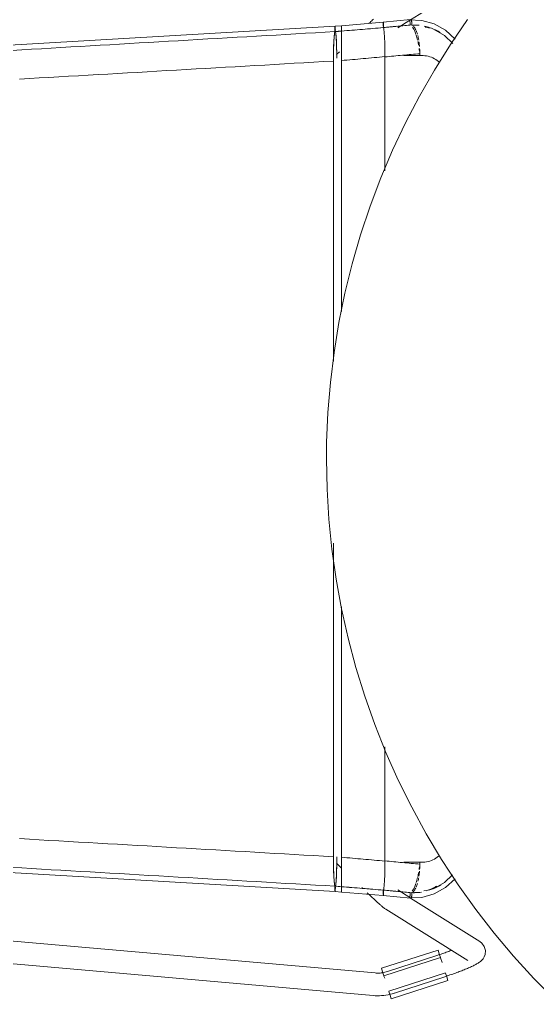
# Model space of a CAD drawing. Header units: millimetres. Extents: x 155927 to 295199, y -4084 to 97293.
# Drawn here: x 163770 to 164045, y 12019 to 12539 of the extents above; entities that cross this region are included whole.
import ezdxf

# ---------------------------------------------------------------- set-up
doc = ezdxf.new("R2010")
doc.units = ezdxf.units.MM
doc.header["$MEASUREMENT"] = 0
doc.layers.add('I-FURN', color=8, linetype='CONTINUOUS', lineweight=9)

msp = doc.modelspace()

# ---------------------------------------------------------------- linework, layer by layer
at = {"layer": 'I-FURN'}
for p, q in [((163977.21, 12538.9), (164013.98, 12561.93)), ((163962.75, 12537.55), (163940.55, 12535.72)), ((163955.71, 12537.52), (163955.24, 12537.08)), ((163956.17, 12537.95), (163955.71, 12537.52)), ((163956.63, 12538.37), (163956.17, 12537.95)), ((163957.07, 12538.79), (163956.63, 12538.37)), ((163957.51, 12539.19), (163957.07, 12538.79)), ((163962.66, 12536.62), (163962.65, 12536.17)), ((163962.65, 12536.17), (163962.66, 12536.62)), ((163962.68, 12537.01), (163962.66, 12536.62)), ((163962.66, 12536.62), (163962.68, 12537)), ((163962.7, 12537.3), (163962.68, 12537.01)), ((163962.68, 12537), (163962.7, 12537.29)), ((163962.73, 12537.49), (163962.7, 12537.3)), ((163962.7, 12537.29), (163962.73, 12537.48)), ((163962.75, 12537.55), (163962.73, 12537.49)), ((163962.73, 12537.48), (163962.75, 12537.55)), ((163977.24, 12538.97), (163962.75, 12537.55)), ((163962.75, 12537.55), (163962.78, 12537.48)), ((163962.78, 12537.48), (163962.75, 12537.55)), ((163962.8, 12537.29), (163962.78, 12537.48)), ((163962.82, 12537), (163962.8, 12537.29)), ((163962.8, 12537.29), (163962.82, 12536.99)), ((163962.84, 12536.61), (163962.82, 12537)), ((163962.82, 12536.99), (163962.84, 12536.61)), ((163962.85, 12536.16), (163962.84, 12536.61)), ((163962.84, 12536.61), (163962.85, 12536.15)), ((163970.39, 12534.63), (163976.84, 12538.67)), ((163976.35, 12538.85), (163983.26, 12538.56)), ((163983.26, 12538.56), (163989.78, 12536.69)), ((163989.78, 12536.69), (163995.79, 12533.3)), ((164007.42, 12538.97), (163998.37, 12525.78)), ((163937.19, 12535.45), (163605.28, 12516.16)), ((163936.88, 12531.72), (163936.69, 12529.97)), ((163937.09, 12532.61), (163936.88, 12531.72)), ((163937.09, 12534.07), (163937.08, 12533.58)), ((163937.08, 12533.58), (163937.08, 12533.08)), ((163937.08, 12533.08), (163937.09, 12532.61)), ((163937.1, 12534.52), (163937.09, 12534.07)), ((163937.12, 12534.9), (163937.1, 12534.52)), ((163937.14, 12535.19), (163937.12, 12534.9)), ((163937.17, 12535.38), (163937.14, 12535.19)), ((163937.19, 12535.45), (163937.17, 12535.38)), ((163937.19, 12535.45), (163940.55, 12535.72)), ((163937.22, 12535.38), (163937.19, 12535.45)), ((163937.25, 12535.19), (163937.22, 12535.38)), ((163937.27, 12534.89), (163937.25, 12535.19)), ((163937.29, 12534.51), (163937.27, 12534.89)), ((163937.3, 12534.06), (163937.29, 12534.51)), ((163937.29, 12532.6), (163937.3, 12533.07)), ((163937.5, 12531.7), (163937.29, 12532.6)), ((163937.3, 12533.57), (163937.3, 12534.06)), ((163937.3, 12533.07), (163937.3, 12533.57)), ((163937.69, 12529.95), (163937.5, 12531.7)), ((163940.52, 12530.23), (163940.53, 12531.98)), ((163940.53, 12531.98), (163940.52, 12530.23)), ((163940.55, 12534.79), (163940.54, 12534.34)), ((163940.54, 12534.33), (163940.55, 12534.78)), ((163940.54, 12534.34), (163940.54, 12533.84)), ((163940.54, 12533.84), (163940.54, 12534.33)), ((163940.54, 12533.34), (163940.54, 12533.84)), ((163940.54, 12533.84), (163940.54, 12533.35)), ((163940.54, 12533.35), (163940.54, 12532.88)), ((163940.54, 12532.88), (163940.54, 12533.34)), ((163940.55, 12535.65), (163940.55, 12535.72)), ((163940.55, 12535.72), (163940.55, 12535.65)), ((163940.55, 12535.66), (163940.55, 12535.72)), ((163940.55, 12535.72), (163940.55, 12535.65)), ((163940.55, 12534.78), (163940.55, 12535.17)), ((163940.55, 12535.17), (163940.55, 12534.79)), ((163940.56, 12535.18), (163940.56, 12535.47)), ((163940.56, 12535.46), (163940.56, 12535.17)), ((163940.56, 12534.79), (163940.56, 12535.18)), ((163940.56, 12535.17), (163940.56, 12534.79)), ((163940.56, 12534.79), (163940.56, 12534.34)), ((163940.56, 12534.34), (163940.56, 12534.79)), ((163940.56, 12534.34), (163940.56, 12533.85)), ((163940.56, 12533.85), (163940.56, 12534.34)), ((163940.56, 12533.85), (163940.56, 12533.35)), ((163940.56, 12533.35), (163940.56, 12533.85)), ((163940.56, 12533.35), (163940.56, 12532.88)), ((163940.56, 12532.88), (163940.56, 12533.35)), ((163940.56, 12532.88), (163940.57, 12531.99)), ((163940.57, 12532), (163940.56, 12532.88)), ((163940.59, 12530.25), (163940.57, 12532)), ((163940.57, 12531.99), (163940.59, 12530.25)), ((163962.65, 12536.17), (163962.65, 12535.68)), ((163962.65, 12535.68), (163962.65, 12536.17)), ((163962.65, 12535.18), (163962.66, 12534.71)), ((163962.66, 12534.71), (163962.65, 12535.18)), ((163962.85, 12535.17), (163962.84, 12534.7)), ((163962.84, 12534.7), (163963.04, 12533.81)), ((163962.86, 12535.67), (163962.85, 12536.16)), ((163962.85, 12536.15), (163962.86, 12535.66)), ((163962.85, 12535.17), (163962.86, 12535.67)), ((163962.86, 12535.66), (163962.85, 12535.17)), ((163962.85, 12534.7), (163962.85, 12535.17)), ((163963.04, 12533.81), (163962.85, 12534.7)), ((163963.04, 12533.81), (163963.22, 12532.09)), ((163963.22, 12532.07), (163963.04, 12533.81)), ((163963.22, 12532.07), (163963.37, 12529.64)), ((163963.37, 12529.59), (163963.22, 12532.07)), ((163989.38, 12533.98), (163995.21, 12530.62)), ((163995.79, 12533.3), (164000.94, 12528.56)), ((163936.53, 12527.47), (163936.4, 12524.34)), ((163936.69, 12529.97), (163936.53, 12527.47)), ((163937.86, 12527.46), (163937.69, 12529.95)), ((163937.98, 12524.34), (163937.86, 12527.46)), ((163940.5, 12527.73), (163940.52, 12530.23)), ((163940.52, 12530.23), (163940.5, 12527.73)), ((163940.5, 12524.6), (163940.5, 12527.73)), ((163940.5, 12527.73), (163940.5, 12524.61)), ((163940.6, 12527.75), (163940.59, 12530.25)), ((163940.59, 12530.24), (163940.6, 12527.75)), ((163940.61, 12524.61), (163940.6, 12527.75)), ((163940.6, 12527.74), (163940.61, 12524.61)), ((163963.37, 12529.6), (163963.48, 12526.56)), ((163963.48, 12526.49), (163963.37, 12529.59)), ((163963.48, 12526.5), (163963.56, 12523.06)), ((163963.56, 12523.06), (163963.48, 12526.49)), ((163995.21, 12530.62), (163999.72, 12526.31)), ((163936.33, 12520.78), (163936.3, 12516.99)), ((163936.4, 12524.34), (163936.33, 12520.78)), ((163939.47, 12521.95), (163937.94, 12520.48)), ((163938.06, 12520.79), (163937.98, 12524.34)), ((163938.08, 12518.53), (163938.06, 12520.79)), ((163940.49, 12517.27), (163940.49, 12521.05)), ((163940.49, 12521.05), (163940.49, 12517.27)), ((163940.61, 12524.61), (163940.61, 12521.05)), ((163940.61, 12521.05), (163940.61, 12524.61)), ((163940.62, 12517.26), (163940.61, 12521.05)), ((163940.61, 12521.04), (163940.62, 12517.26)), ((163963.58, 12519.2), (163963.56, 12522.96)), ((163963.56, 12522.96), (163963.58, 12519.32)), ((163982.13, 12520.9), (163982.13, 12519.85)), ((163998.37, 12525.78), (163989.85, 12512.24)), ((163936.3, 12516.99), (163936.3, 12357.89)), ((163936.3, 12357.89), (163936.3, 12516.99)), ((163940.62, 12517.26), (163940.62, 12384.26)), ((163940.62, 12384.26), (163940.62, 12517.26)), ((163963.58, 12458.71), (163963.58, 12519.2)), ((163963.58, 12519.2), (163963.58, 12458.71)), ((163983.38, 12519.91), (163973.62, 12519.91)), ((163989.85, 12512.24), (163981.88, 12498.37)), ((163981.88, 12498.37), (163974.47, 12484.19)), ((163974.47, 12484.19), (163967.63, 12469.73)), ((163967.63, 12469.73), (163961.37, 12455)), ((163961.37, 12455), (163955.71, 12440.04)), ((163955.71, 12440.04), (163950.66, 12424.86)), ((163950.66, 12424.86), (163946.21, 12409.49)), ((163946.21, 12409.49), (163942.38, 12393.95)), ((163942.38, 12393.95), (163939.18, 12378.28)), ((163939.18, 12378.28), (163936.61, 12362.49)), ((163936.61, 12362.49), (163934.67, 12346.61)), ((163934.67, 12346.61), (163933.36, 12330.66)), ((163933.36, 12330.66), (163932.7, 12314.68)), ((163932.7, 12314.68), (163932.6, 12306.04)), ((163932.6, 12306.04), (163932.92, 12290.05)), ((163932.92, 12290.05), (163933.88, 12274.08)), ((163933.88, 12274.08), (163935.48, 12258.16)), ((163936.3, 12261.36), (163936.3, 12095.09)), ((163936.3, 12095.09), (163936.3, 12261.36)), ((163935.48, 12258.16), (163937.71, 12242.31)), ((163937.71, 12242.31), (163940.58, 12226.57)), ((163940.58, 12226.57), (163944.07, 12210.96)), ((163940.62, 12227.65), (163940.62, 12094.83)), ((163940.62, 12094.83), (163940.62, 12227.65)), ((163944.07, 12210.96), (163948.18, 12195.5)), ((163948.18, 12195.5), (163952.91, 12180.21)), ((163952.91, 12180.21), (163958.24, 12165.13)), ((163958.24, 12165.13), (163964.18, 12150.27)), ((163963.58, 12092.88), (163963.58, 12153.44)), ((163963.58, 12153.44), (163963.58, 12092.88)), ((163964.18, 12150.27), (163970.7, 12135.67)), ((163970.7, 12135.67), (163977.81, 12121.33)), ((163977.81, 12121.33), (163985.48, 12107.29)), ((163985.48, 12107.29), (163993.7, 12093.57)), ((163937.19, 12076.64), (163605.28, 12095.92)), ((163936.3, 12095.09), (163936.33, 12091.31)), ((163938.06, 12091.3), (163938.09, 12094.98)), ((163940.62, 12094.83), (163940.61, 12091.04)), ((163940.61, 12091.04), (163940.62, 12094.83)), ((163936.33, 12091.31), (163936.4, 12087.74)), ((163937.94, 12091.6), (163940.61, 12089.03)), ((163937.98, 12087.75), (163938.06, 12091.3)), ((163940.5, 12087.48), (163940.49, 12091.04)), ((163940.49, 12091.03), (163940.5, 12087.48)), ((163940.61, 12091.04), (163940.61, 12087.47)), ((163940.61, 12087.47), (163940.61, 12091.04)), ((163963.56, 12089.12), (163963.58, 12092.88)), ((163963.58, 12092.76), (163963.56, 12089.12)), ((163973.62, 12092.18), (163983.38, 12092.18)), ((163982.13, 12092.23), (163982.13, 12091.18)), ((163993.7, 12093.57), (164002.47, 12080.18)), ((163936.4, 12087.74), (163936.53, 12084.61)), ((163936.53, 12084.61), (163936.69, 12082.11)), ((163937.69, 12082.13), (163937.86, 12084.63)), ((163937.86, 12084.63), (163937.98, 12087.75)), ((163940.61, 12087.47), (163940.6, 12084.34)), ((163940.6, 12084.34), (163940.61, 12087.47)), ((163963.37, 12082.49), (163963.48, 12085.59)), ((163963.48, 12085.52), (163963.37, 12082.49)), ((163963.56, 12089.03), (163963.48, 12085.59)), ((163963.48, 12085.59), (163963.56, 12089.02)), ((163995.21, 12081.47), (163999.43, 12085.49)), ((163936.69, 12082.11), (163936.88, 12080.36)), ((163936.88, 12080.36), (163937.09, 12079.47)), ((163937.09, 12079.47), (163937.08, 12079)), ((163937.29, 12079.48), (163937.5, 12080.38)), ((163937.3, 12079.01), (163937.29, 12079.48)), ((163937.5, 12080.38), (163937.69, 12082.13)), ((163940.52, 12081.86), (163940.5, 12084.36)), ((163940.5, 12084.35), (163940.52, 12081.85)), ((163940.53, 12080.11), (163940.52, 12081.86)), ((163940.52, 12081.85), (163940.53, 12080.1)), ((163940.54, 12078.74), (163940.54, 12079.21)), ((163940.54, 12079.21), (163940.54, 12078.74)), ((163940.57, 12080.09), (163940.56, 12079.2)), ((163940.56, 12079.2), (163940.57, 12080.09)), ((163940.56, 12079.2), (163940.56, 12078.73)), ((163940.56, 12078.73), (163940.56, 12079.2)), ((163940.59, 12081.83), (163940.57, 12080.09)), ((163940.57, 12080.09), (163940.59, 12081.83)), ((163940.6, 12084.34), (163940.59, 12081.84)), ((163940.59, 12081.83), (163940.6, 12084.34)), ((163963.04, 12078.27), (163963.22, 12080.01)), ((163963.22, 12079.99), (163963.04, 12078.27)), ((163963.22, 12080.01), (163963.37, 12082.49)), ((163963.37, 12082.45), (163963.22, 12080.01)), ((163989.38, 12078.1), (163995.21, 12081.47)), ((163995.79, 12078.78), (164000.79, 12083.39)), ((164002.47, 12080.18), (164011.76, 12067.16)), ((163937.08, 12079), (163937.08, 12078.5)), ((163937.08, 12078.5), (163937.09, 12078.01)), ((163937.09, 12078.01), (163937.1, 12077.56)), ((163937.1, 12077.56), (163937.12, 12077.18)), ((163937.12, 12077.18), (163937.14, 12076.89)), ((163937.14, 12076.89), (163937.17, 12076.7)), ((163937.17, 12076.7), (163937.19, 12076.64)), ((163937.19, 12076.64), (163937.22, 12076.7)), ((163937.19, 12076.63), (163940.55, 12076.37)), ((163937.22, 12076.7), (163937.25, 12076.89)), ((163937.25, 12076.89), (163937.27, 12077.19)), ((163937.27, 12077.19), (163937.29, 12077.57)), ((163937.29, 12077.57), (163937.3, 12078.02)), ((163937.3, 12078.51), (163937.3, 12079.01)), ((163937.3, 12078.02), (163937.3, 12078.51)), ((163940.54, 12078.24), (163940.54, 12078.74)), ((163940.54, 12078.74), (163940.54, 12078.24)), ((163940.54, 12077.75), (163940.54, 12078.24)), ((163940.54, 12078.24), (163940.54, 12077.75)), ((163940.55, 12077.3), (163940.54, 12077.75)), ((163940.54, 12077.75), (163940.55, 12077.3)), ((163940.55, 12076.92), (163940.55, 12077.3)), ((163940.55, 12077.3), (163940.55, 12076.91)), ((163940.55, 12076.62), (163940.55, 12076.92)), ((163940.55, 12076.91), (163940.55, 12076.62)), ((163940.56, 12076.62), (163940.55, 12076.43)), ((163940.55, 12076.43), (163940.55, 12076.62)), ((163940.55, 12076.62), (163940.55, 12076.43)), ((163940.55, 12076.43), (163940.56, 12076.61)), ((163940.55, 12076.43), (163940.55, 12076.37)), ((163940.55, 12076.37), (163940.55, 12076.43)), ((163940.55, 12076.43), (163940.55, 12076.36)), ((163940.55, 12076.36), (163940.55, 12076.43)), ((163962.75, 12074.54), (163940.55, 12076.36)), ((163940.56, 12078.73), (163940.56, 12078.23)), ((163940.56, 12078.23), (163940.56, 12078.73)), ((163940.56, 12078.23), (163940.56, 12077.74)), ((163940.56, 12077.74), (163940.56, 12078.23)), ((163940.56, 12077.74), (163940.56, 12077.29)), ((163940.56, 12077.29), (163940.56, 12077.74)), ((163940.56, 12077.29), (163940.56, 12076.91)), ((163940.56, 12076.91), (163940.56, 12077.29)), ((163940.56, 12076.91), (163940.56, 12076.62)), ((163940.56, 12076.61), (163940.56, 12076.91)), ((163951.8, 12078.27), (163951.29, 12078.75)), ((163954.76, 12075.45), (163954.28, 12075.91)), ((163955.24, 12075), (163954.76, 12075.45)), ((163955.71, 12074.56), (163955.24, 12075)), ((163956.17, 12074.13), (163955.71, 12074.56)), ((163956.63, 12073.71), (163956.17, 12074.13)), ((163962.66, 12077.37), (163962.65, 12076.9)), ((163962.65, 12076.9), (163962.66, 12077.37)), ((163962.65, 12076.9), (163962.65, 12076.4)), ((163962.65, 12076.4), (163962.65, 12076.9)), ((163962.65, 12076.4), (163962.65, 12075.91)), ((163962.65, 12075.91), (163962.65, 12076.4)), ((163962.65, 12075.91), (163962.66, 12075.46)), ((163962.66, 12075.46), (163962.65, 12075.91)), ((163962.68, 12075.08), (163962.7, 12074.78)), ((163962.7, 12074.79), (163962.68, 12075.08)), ((163962.73, 12074.6), (163962.7, 12074.79)), ((163962.7, 12074.78), (163962.73, 12074.6)), ((163962.73, 12074.6), (163962.75, 12074.53)), ((163962.75, 12074.54), (163962.73, 12074.6)), ((163962.78, 12074.61), (163962.75, 12074.54)), ((163962.75, 12074.53), (163962.78, 12074.6)), ((163977.24, 12073.11), (163962.75, 12074.53)), ((163962.78, 12074.6), (163962.8, 12074.79)), ((163962.8, 12074.79), (163962.82, 12075.09)), ((163962.82, 12075.09), (163962.8, 12074.8)), ((163962.84, 12075.48), (163962.82, 12075.09)), ((163962.82, 12075.09), (163962.84, 12075.47)), ((163963.04, 12078.27), (163962.84, 12077.39)), ((163962.84, 12077.39), (163962.85, 12076.92)), ((163962.85, 12075.93), (163962.84, 12075.48)), ((163962.84, 12075.47), (163962.85, 12075.92)), ((163962.85, 12077.38), (163963.04, 12078.27)), ((163962.85, 12076.91), (163962.85, 12077.38)), ((163962.85, 12076.92), (163962.86, 12076.42)), ((163962.86, 12076.42), (163962.85, 12076.91)), ((163962.85, 12075.92), (163962.86, 12076.42)), ((163962.86, 12076.42), (163962.85, 12075.93)), ((163976.84, 12073.41), (163970.39, 12077.45)), ((163983.26, 12073.52), (163989.78, 12075.39)), ((163989.78, 12075.39), (163995.79, 12078.78)), ((163958.37, 12033.45), (163534.02, 12070.73)), ((163957.07, 12073.29), (163956.63, 12073.71)), ((163957.51, 12072.89), (163957.07, 12073.29)), ((163957.93, 12072.5), (163957.51, 12072.89)), ((163958.35, 12072.12), (163957.93, 12072.5)), ((163958.75, 12071.75), (163958.35, 12072.12)), ((163959.14, 12071.4), (163958.75, 12071.75)), ((163959.52, 12071.05), (163959.14, 12071.4)), ((163959.88, 12070.72), (163959.52, 12071.05)), ((163960.23, 12070.41), (163959.88, 12070.72)), ((163960.57, 12070.11), (163960.23, 12070.41)), ((163960.89, 12069.82), (163960.57, 12070.11)), ((163961.2, 12069.55), (163960.89, 12069.82)), ((163961.49, 12069.29), (163961.2, 12069.55)), ((163961.77, 12069.05), (163961.49, 12069.29)), ((163962.04, 12068.82), (163961.77, 12069.05)), ((163962.29, 12068.6), (163962.04, 12068.82)), ((163976.35, 12073.23), (163983.26, 12073.52)), ((164013.98, 12050.15), (163977.21, 12073.18)), ((163962.53, 12068.4), (163962.29, 12068.6)), ((163962.76, 12068.21), (163962.53, 12068.4)), ((163962.99, 12068.03), (163962.76, 12068.21)), ((163963.21, 12067.86), (163962.99, 12068.03)), ((163963.44, 12067.68), (163963.21, 12067.86)), ((163963.69, 12067.5), (163963.44, 12067.68)), ((163964.02, 12067.28), (163963.69, 12067.5)), ((163964.02, 12067.28), (164007.6, 12039.98)), ((164011.76, 12067.16), (164021.57, 12054.52)), ((163514, 12060.44), (163957.32, 12021.49)), ((164021.57, 12054.52), (164031.88, 12042.29)), ((164015.1, 12049.25), (164013.98, 12050.15)), ((164015.1, 12049.25), (164016.32, 12047.52)), ((163991.79, 12045.62), (163961.78, 12035.93)), ((163991.74, 12042.9), (163964.93, 12034.19)), ((163992.07, 12043.01), (163991.74, 12042.9)), ((163991.79, 12045.62), (163992.42, 12043.67)), ((163992.76, 12043.24), (163992.07, 12043.01)), ((163992.42, 12043.67), (163993.06, 12041.7)), ((163993.45, 12043.47), (163992.76, 12043.24)), ((163994.14, 12043.7), (163993.45, 12043.47)), ((163994.82, 12043.93), (163994.14, 12043.7)), ((163995.49, 12044.17), (163994.82, 12043.93)), ((163996.16, 12044.4), (163995.49, 12044.17)), ((163996.81, 12044.64), (163996.16, 12044.4)), ((163997.46, 12044.87), (163996.81, 12044.64)), ((163998.1, 12045.11), (163997.46, 12044.87)), ((163998.72, 12045.34), (163998.1, 12045.11)), ((164016.74, 12043.32), (164016.21, 12041.94)), ((164016.32, 12047.52), (164016.91, 12045.3)), ((164016.91, 12045.3), (164016.74, 12043.32)), ((163963.09, 12031.89), (163993.1, 12041.58)), ((163993.93, 12039), (163993.13, 12041.48)), ((164011.43, 12037.78), (164010.99, 12037.55)), ((164011.85, 12038.01), (164011.43, 12037.78)), ((164012.27, 12038.24), (164011.85, 12038.01)), ((164012.66, 12038.48), (164012.27, 12038.24)), ((164013.06, 12038.72), (164012.66, 12038.48)), ((164013.44, 12038.98), (164013.06, 12038.72)), ((164013.83, 12039.25), (164013.44, 12038.98)), ((164014.24, 12039.57), (164013.83, 12039.25)), ((164014.66, 12039.93), (164014.24, 12039.57)), ((164015.13, 12040.4), (164014.66, 12039.93)), ((164015.65, 12041.03), (164015.13, 12040.4)), ((164016.21, 12041.94), (164015.65, 12041.03)), ((164031.88, 12042.29), (164042.67, 12030.47)), ((163958.39, 12033.44), (163958.37, 12033.44)), ((163959.05, 12033.4), (163958.39, 12033.44)), ((163959.71, 12033.38), (163959.05, 12033.4)), ((163960.37, 12033.39), (163959.71, 12033.38)), ((163961.04, 12033.43), (163960.37, 12033.39)), ((163961.7, 12033.49), (163961.04, 12033.43)), ((163962.35, 12033.58), (163961.7, 12033.49)), ((163962.41, 12033.98), (163961.78, 12035.93)), ((163963, 12033.69), (163962.35, 12033.58)), ((163963.05, 12032.01), (163962.41, 12033.98)), ((163963.65, 12033.83), (163963, 12033.69)), ((163964.29, 12034), (163963.65, 12033.83)), ((163964.93, 12034.19), (163964.29, 12034)), ((163995.7, 12033.51), (163965.7, 12023.82)), ((163995.74, 12033.39), (163996.38, 12031.42)), ((163998.84, 12032.63), (163998.12, 12032.38)), ((163999.57, 12032.88), (163998.84, 12032.63)), ((164000.28, 12033.13), (163999.57, 12032.88)), ((164000.99, 12033.39), (164000.28, 12033.13)), ((164001.69, 12033.64), (164000.99, 12033.39)), ((164002.38, 12033.9), (164001.69, 12033.64)), ((164003.05, 12034.15), (164002.38, 12033.9)), ((164003.72, 12034.41), (164003.05, 12034.15)), ((164004.37, 12034.66), (164003.72, 12034.41)), ((164005.01, 12034.91), (164004.37, 12034.66)), ((164005.64, 12035.16), (164005.01, 12034.91)), ((164006.25, 12035.41), (164005.64, 12035.16)), ((164006.84, 12035.66), (164006.25, 12035.41)), ((164007.42, 12035.9), (164006.84, 12035.66)), ((164007.99, 12036.15), (164007.42, 12035.9)), ((164008.53, 12036.39), (164007.99, 12036.15)), ((164009.06, 12036.62), (164008.53, 12036.39)), ((164009.57, 12036.86), (164009.06, 12036.62)), ((164010.06, 12037.09), (164009.57, 12036.86)), ((164010.53, 12037.32), (164010.06, 12037.09)), ((164010.99, 12037.55), (164010.53, 12037.32)), ((163963.5, 12030.63), (163963.12, 12031.79)), ((163997.01, 12029.47), (163967, 12019.78)), ((163968.63, 12022.78), (163995.45, 12031.49)), ((163995.91, 12031.64), (163995.45, 12031.49)), ((163996.65, 12031.88), (163995.91, 12031.64)), ((163996.38, 12031.42), (163997.01, 12029.47)), ((163997.38, 12032.13), (163996.65, 12031.88)), ((163998.12, 12032.38), (163997.38, 12032.13)), ((164042.67, 12030.47), (164053.92, 12019.1)), ((163965.27, 12021.91), (163966.39, 12022.15)), ((163966.37, 12021.73), (163965.73, 12023.7)), ((163966.39, 12022.15), (163967.5, 12022.43)), ((163967.5, 12022.43), (163968.59, 12022.76)), ((163968.59, 12022.76), (163968.63, 12022.78)), ((163957.32, 12021.49), (163958.46, 12021.41)), ((163958.46, 12021.41), (163959.6, 12021.38)), ((163959.6, 12021.38), (163960.74, 12021.4)), ((163960.74, 12021.4), (163961.88, 12021.46)), ((163961.88, 12021.46), (163963.02, 12021.56)), ((163963.02, 12021.56), (163964.15, 12021.71)), ((163964.15, 12021.71), (163965.27, 12021.91)), ((163967, 12019.78), (163966.37, 12021.73))]:
    msp.add_line(p, q, dxfattribs=at)
for points, knots in [([(163977.07, 12536.03), (163977.08, 12536.26), (163977.07, 12536.74), (163976.99, 12537.49), (163976.83, 12538.16), (163976.66, 12538.59), (163976.54, 12538.75), (163976.5, 12538.79)], [-1, -1, -1, -1, -0.90625, -0.8125, -0.71875, -0.625, -0.5625, -0.5625, -0.5625, -0.5625]), ([(163977.39, 12538.92), (163977.42, 12538.91), (163977.46, 12538.86), (163977.54, 12538.75), (163977.64, 12538.56), (163977.74, 12538.24), (163977.81, 12537.85), (163977.85, 12537.49), (163977.87, 12537.11), (163977.86, 12536.67), (163977.83, 12536.31), (163977.8, 12536.14)], [0.5555556, 0.5555556, 0.5555556, 0.5555556, 0.5833333, 0.6180556, 0.6527778, 0.7222222, 0.7916667, 0.8263889, 0.8611111, 0.9305556, 1, 1, 1, 1]), ([(163936.3, 12516.99), (163936.3, 12518.27), (163936.32, 12520.82), (163936.4, 12524.42), (163936.52, 12527.59), (163936.74, 12530.95), (163936.95, 12532.33), (163937.09, 12532.61)], [-1, -1, -1, -1, -0.833333, -0.666667, -0.5, -0.333333, 0, 0, 0, 0]), ([(163937.09, 12532.61), (163937.09, 12532.84), (163937.08, 12533.33), (163937.08, 12533.96), (163937.09, 12534.42), (163937.11, 12534.84), (163937.14, 12535.29), (163937.17, 12535.45), (163937.19, 12535.45)], [-1, -1, -1, -1, -0.90625, -0.8125, -0.765625, -0.71875, -0.625, -0.501507, -0.501507, -0.501507, -0.501507]), ([(163937.19, 12535.45), (163937.21, 12535.45), (163937.24, 12535.31), (163937.27, 12534.91), (163937.29, 12534.53), (163937.3, 12534.07), (163937.31, 12533.57), (163937.3, 12533.07), (163937.3, 12532.75), (163937.29, 12532.61)], [-0.5, -0.5, -0.5, -0.5, -0.375, -0.3125, -0.25, -0.1875, -0.125, -0.0625, 0, 0, 0, 0]), ([(163937.29, 12532.61), (163937.44, 12532.32), (163937.64, 12530.92), (163937.86, 12527.57), (163937.99, 12524.41), (163938.06, 12521.3), (163938.08, 12519.29), (163938.08, 12518.53)], [-1, -1, -1, -1, -0.6666667, -0.5, -0.3333333, -0.1666667, -0.0664381, -0.0664381, -0.0664381, -0.0664381]), ([(163984.48, 12535.53), (163986.56, 12535.09), (163989.52, 12534.11), (163992.19, 12532.56), (163992.99, 12532.03)], [-0.8210019, -0.8210019, -0.8210019, -0.8210019, -0.6666667, -0.5975811, -0.5975811, -0.5975811, -0.5975811]), ([(163982.13, 12519.85), (163984.52, 12520.07), (163988.12, 12519.44), (163991.12, 12517.51), (163992.03, 12516.74)], [0, 0, 0, 0, 0.3333333, 0.5, 0.5, 0.5, 0.5]), ([(163937.09, 12079.47), (163936.95, 12079.75), (163936.74, 12081.13), (163936.52, 12084.49), (163936.4, 12087.66), (163936.32, 12091.27), (163936.3, 12093.81), (163936.3, 12095.09)], [-1, -1, -1, -1, -0.666667, -0.5, -0.333333, -0.166667, 0, 0, 0, 0]), ([(163938.09, 12094.98), (163938.09, 12092.46), (163938.03, 12088.7), (163937.86, 12084.51), (163937.64, 12081.16), (163937.44, 12079.77), (163937.29, 12079.48)], [-0.996036, -0.996036, -0.996036, -0.996036, -0.6666667, -0.5, -0.3333333, 0, 0, 0, 0]), ([(163992.03, 12095.34), (163991.12, 12094.58), (163988.12, 12092.65), (163984.52, 12092.02), (163982.13, 12092.23)], [0.5, 0.5, 0.5, 0.5, 0.6666667, 1, 1, 1, 1]), ([(163937.19, 12076.63), (163937.17, 12076.63), (163937.15, 12076.77), (163937.12, 12077.16), (163937.1, 12077.55), (163937.09, 12078), (163937.08, 12078.5), (163937.08, 12079), (163937.09, 12079.32), (163937.09, 12079.47)], [-0.498493, -0.498493, -0.498493, -0.498493, -0.375, -0.3125, -0.25, -0.1875, -0.125, -0.0625, 0, 0, 0, 0]), ([(163940.54, 12079.21), (163944.24, 12078.9), (163949.57, 12078.46), (163954.9, 12078.02), (163956.55, 12077.88)], [0, 0, 0, 0, 0.5, 0.7233886, 0.7233886, 0.7233886, 0.7233886]), ([(163993.26, 12080.15), (163992.37, 12079.59), (163989.55, 12077.92), (163986.44, 12077.31), (163984.3, 12077.02)], [0.591443, 0.591443, 0.591443, 0.591443, 0.6666667, 0.8236682, 0.8236682, 0.8236682, 0.8236682]), ([(163985.41, 12077.02), (163986.75, 12077.42), (163988.71, 12078.15), (163990.54, 12079.15), (163991.11, 12079.5)], [0.2297626, 0.2297626, 0.2297626, 0.2297626, 0.3333333, 0.3824546, 0.3824546, 0.3824546, 0.3824546]), ([(163977.8, 12075.95), (163977.82, 12075.81), (163977.85, 12075.52), (163977.87, 12075.1), (163977.86, 12074.72), (163977.83, 12074.43), (163977.8, 12074.16), (163977.75, 12073.91), (163977.69, 12073.69), (163977.62, 12073.49), (163977.52, 12073.3), (163977.44, 12073.19), (163977.39, 12073.16)], [0, 0, 0, 0, 0.0555556, 0.1111111, 0.1666667, 0.1944444, 0.2222222, 0.2777778, 0.3055556, 0.3333333, 0.3888889, 0.4444444, 0.4444444, 0.4444444, 0.4444444])]:
    msp.add_open_spline(points, degree=3, knots=knots, dxfattribs=at)
for points in [[(163605.09, 12513.29), (163660.33, 12516.51), (163770.93, 12522.95), (163881.69, 12529.39), (163937.09, 12532.61)], [(163940.56, 12532.88), (163939.98, 12532.84), (163938.83, 12532.75), (163937.67, 12532.66), (163937.09, 12532.61)], [(163940.54, 12532.88), (163940, 12532.83), (163938.92, 12532.74), (163937.83, 12532.65), (163937.29, 12532.61)], [(163940.56, 12532.88), (163944.28, 12533.19), (163951.71, 12533.79), (163959.14, 12534.39), (163962.84, 12534.7)], [(163946.87, 12533.4), (163947.28, 12533.43), (163947.69, 12533.47), (163948.1, 12533.5)], [(163951.71, 12533.8), (163955.36, 12534.1), (163959.01, 12534.41), (163962.66, 12534.71)], [(163969.74, 12535.42), (163967.4, 12535.18), (163965.03, 12534.95), (163962.66, 12534.71)], [(163977.8, 12536.14), (163975.36, 12535.9), (163970.41, 12535.42), (163965.37, 12534.94), (163962.85, 12534.7)], [(163977.8, 12536.14), (163978.19, 12535.99), (163978.94, 12535.43), (163979.64, 12534.28), (163979.97, 12533.59)], [(163979.11, 12533.55), (163978.8, 12534.19), (163978.48, 12534.58), (163978.16, 12534.91)], [(163980.58, 12535.99), (163979.93, 12536.05), (163979.28, 12536.06), (163978.63, 12536.05)], [(163980.08, 12531.13), (163979.81, 12531.94), (163979.52, 12532.75), (163979.23, 12533.31)], [(163979.33, 12536.1), (163980.16, 12536.09), (163980.98, 12536.05), (163981.8, 12535.97)], [(163980.17, 12533.14), (163980.42, 12532.55), (163980.65, 12531.89), (163980.85, 12531.16)], [(163987.2, 12534.47), (163986.49, 12534.73), (163985.76, 12534.91), (163985.03, 12535.04)], [(163980.92, 12528.09), (163980.71, 12529.01), (163980.47, 12529.95), (163980.23, 12530.8)], [(163981.03, 12530.48), (163981.22, 12529.74), (163981.38, 12528.94), (163981.53, 12528.11)], [(163981.45, 12525.43), (163981.34, 12526.11), (163981.21, 12526.76), (163981.07, 12527.42)], [(163981.67, 12527.25), (163981.79, 12526.4), (163981.91, 12525.53), (163981.97, 12524.62)], [(163982.13, 12520.9), (163979.11, 12520.64), (163972.97, 12520.1), (163966.72, 12519.51), (163963.58, 12519.2)], [(163981.9, 12522.31), (163981.85, 12522.79), (163981.78, 12523.26), (163981.72, 12523.72)], [(163982.04, 12523.69), (163982.09, 12522.78), (163982.13, 12521.85), (163982.13, 12520.9)], [(163769.81, 12507.41), (163825.27, 12510.6), (163880.77, 12513.8), (163936.3, 12516.99)], [(163940.62, 12517.26), (163944.45, 12517.6), (163948.28, 12517.94), (163952.11, 12518.29)], [(163952.11, 12518.29), (163955.94, 12518.63), (163959.76, 12518.98), (163963.58, 12519.32)], [(163982.13, 12519.85), (163982.64, 12519.9), (163983.15, 12519.92), (163983.66, 12519.91)], [(163992.02, 12516.74), (163992.07, 12516.7), (163992.11, 12516.67), (163992.16, 12516.63)], [(163936.3, 12095.09), (163880.77, 12098.29), (163825.24, 12101.48), (163769.81, 12104.68)], [(163605.09, 12098.79), (163660.33, 12095.57), (163770.93, 12089.13), (163881.69, 12082.69), (163937.09, 12079.47)], [(163952.11, 12093.79), (163948.28, 12094.14), (163944.45, 12094.48), (163940.62, 12094.83)], [(163963.58, 12092.76), (163959.76, 12093.11), (163955.94, 12093.45), (163952.11, 12093.79)], [(163982.13, 12091.18), (163979.11, 12091.44), (163972.97, 12091.99), (163966.72, 12092.58), (163963.58, 12092.88)], [(163981.72, 12088.35), (163981.78, 12088.82), (163981.84, 12089.29), (163981.89, 12089.77)], [(163982.13, 12091.18), (163982.13, 12090.24), (163982.09, 12089.31), (163982.04, 12088.4)], [(163983.65, 12092.18), (163983.15, 12092.17), (163982.64, 12092.19), (163982.13, 12092.23)], [(163981.07, 12084.66), (163981.21, 12085.31), (163981.35, 12085.97), (163981.47, 12086.66)], [(163981.97, 12087.47), (163981.89, 12086.57), (163981.79, 12085.68), (163981.67, 12084.83)], [(163940.56, 12079.2), (163939.98, 12079.25), (163938.83, 12079.34), (163937.67, 12079.43), (163937.09, 12079.47)], [(163937.29, 12079.48), (163937.31, 12078.88), (163937.31, 12077.38), (163937.23, 12076.63), (163937.19, 12076.63)], [(163940.54, 12079.21), (163940, 12079.25), (163938.92, 12079.34), (163937.83, 12079.43), (163937.29, 12079.48)], [(163940.56, 12079.2), (163944.28, 12078.9), (163951.71, 12078.29), (163959.14, 12077.69), (163962.84, 12077.39)], [(163979.23, 12078.78), (163979.52, 12079.41), (163979.8, 12080.16), (163980.06, 12080.98)], [(163980.85, 12080.93), (163980.65, 12080.2), (163980.41, 12079.56), (163980.17, 12078.96)], [(163980.22, 12081.4), (163980.47, 12082.2), (163980.7, 12083.08), (163980.92, 12084)], [(163981.53, 12083.98), (163981.42, 12083.32), (163981.29, 12082.68), (163981.15, 12082.07)], [(163977.8, 12075.95), (163975.36, 12076.19), (163970.41, 12076.67), (163965.37, 12077.14), (163962.85, 12077.38)], [(163969.74, 12076.67), (163967.46, 12076.89), (163965.16, 12077.12), (163962.85, 12077.35)], [(163976.5, 12073.3), (163976.54, 12073.34), (163976.64, 12073.46), (163976.77, 12073.76), (163976.88, 12074.14), (163976.98, 12074.6), (163977.04, 12075.09), (163977.08, 12075.59), (163977.07, 12075.9), (163977.07, 12076.05)], [(163979.97, 12078.5), (163979.64, 12077.8), (163978.94, 12076.66), (163978.19, 12076.09), (163977.8, 12075.95)], [(163978.15, 12076.96), (163978.48, 12077.37), (163978.8, 12077.89), (163979.11, 12078.53)], [(163978.63, 12075.99), (163979.53, 12076.01), (163980.43, 12076.06), (163981.32, 12076.17)], [(163983.08, 12076.29), (163981.85, 12076.1), (163980.59, 12076.06), (163979.33, 12076.06)]]:
    msp.add_open_spline(points, degree=3, dxfattribs=at)

doc.saveas('drawing.dxf')
